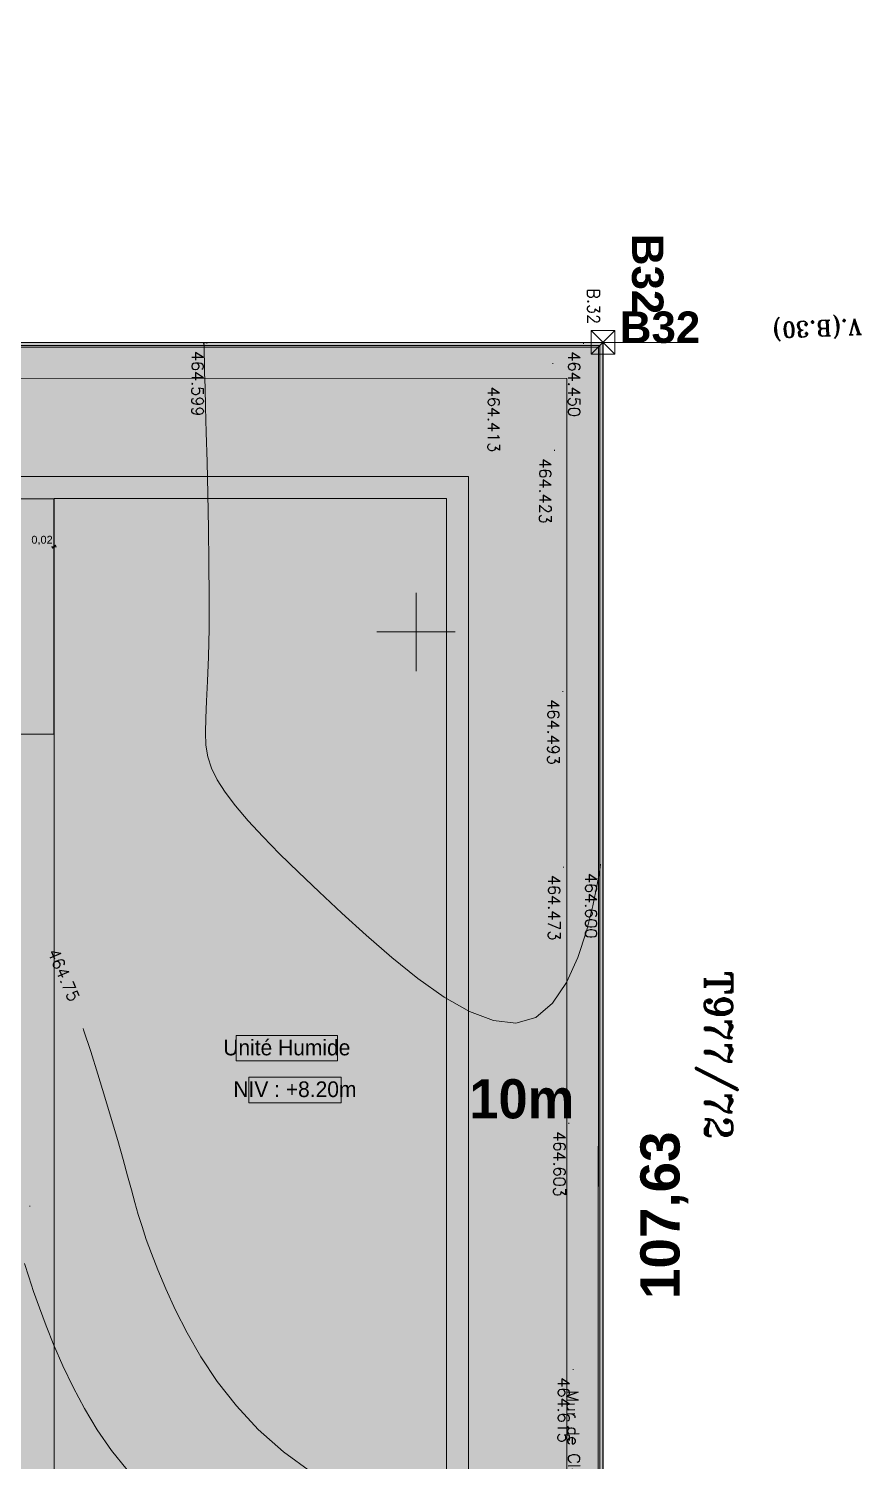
# Model space of a CAD drawing. Header units: millimetres. Extents: x 132836 to 1862386, y -330276 to -143438.
# Drawn here: x 217603 to 270661, y -234764 to -143438 of the extents above; entities that cross this region are included whole.
import ezdxf

# ---------------------------------------------------------------- set-up
doc = ezdxf.new("R2010")
doc.units = ezdxf.units.MM
doc.header["$MEASUREMENT"] = 0
for name, color, linetype in [('Cotations - 1_100', 7, 'Continuous'), ('Divers - Dessin général', 7, 'Continuous'), ('Hachure', 7, 'Continuous'), ('Nouveau_0', 7, 'Continuous'), ('Nouveau_Carroyage', 7, 'Continuous'), ('Nouveau_CN_01_00', 7, 'Continuous'), ('Nouveau_CN_02_00', 7, 'Continuous'), ('Nouveau_Cotation Courbes de niveau', 7, 'Continuous'), ('Nouveau_Réferences foncières extraites', 7, 'Continuous'), ('Nouveau_TopoAlt', 7, 'Continuous'), ('Nouveau_TopoJIS', 7, 'Continuous'), ('Nouveau_TOPOJIS TITRE', 7, 'Continuous'), ('Nouveau_TopoMa TITTR', 7, 'Continuous'), ('Nouveau_TopoMa TITTR_T', 7, 'Continuous'), ('Sols_ Dalles', 7, 'Continuous'), ('Textes - 1_100', 7, 'Continuous'), ('TopoAlt', 7, 'Continuous')]:
    doc.layers.add(name, color=color, linetype=linetype)
doc.styles.add('STYLE_GENERE_1', font='')
doc.styles.add('STYLE_GENERE_2', font='')
doc.styles.add('STYLE_GENERE_3', font='')
doc.styles.add('STYLE_GENERE_4', font='')
doc.styles.add('STYLE_GENERE_5', font='romant.shx')
doc.styles.get('STYLE_GENERE_1').set_extended_font_data('Agency FB')
doc.styles.get('STYLE_GENERE_2').set_extended_font_data('Arial')
doc.styles.get('STYLE_GENERE_3').set_extended_font_data('Arial', bold=True)
doc.styles.get('STYLE_GENERE_4').set_extended_font_data('Agency FB', bold=True)
doc.dimstyles.new('STYLE_GENERE__1', dxfattribs={"dimtxt": 500, "dimasz": 190, "dimexe": 0.18, "dimexo": 0.0625, "dimgap": 0, "dimtad": 1, "dimtih": 1, "dimtoh": 1, "dimlfac": 0.001, "dimzin": 0, "dimdsep": 46, "dimtxsty": 'STYLE_GENERE_2', "dimblk": 'ARROWHEAD_6', "dimblk1": 'ARROWHEAD_6', "dimblk2": 'ARROWHEAD_6', "dimcen": 0.09, "dimse1": 1, "dimse2": 1, "dimclrd": 5, "dimclre": 5, "dimclrt": 5, "dimazin": 0, "dimtfac": 1, "dimtdec": 4, "dimtmove": 0, "dimatfit": 3, "dimfxl": 0, "dimtolj": 1, "dimtzin": 0, "dimarcsym": 0})

# ---------------------------------------------------------------- blocks, each defined once
blk = doc.blocks.new('*D94')
at = {"layer": 'Cotations - 1_100', "color": 5, "linetype": 'Continuous', "lineweight": 5}
for p, q in [((219056, -176459), (219206, -176459)), ((219106, -176559), (219306, -176359)), ((219326, -176359), (219126, -176559)), ((219206, -176647), (219206, -176272)), ((219206, -176459), (219226, -176459)), ((219226, -176647), (219226, -176272)), ((219226, -176459), (219376, -176459))]:
    blk.add_line(p, q, dxfattribs=at)
at = {"layer": 'Cotations - 1_100', "color": 5, "lineweight": 5, "insert": (217775, -176359), "char_height": 500, "attachment_point": 7, "style": 'STYLE_GENERE_2'}
blk.add_mtext('\\A1;{\\pql;\\fArial|b0|i0|c0|p38;0,02}', dxfattribs=at)
blk = doc.blocks.new('ARROWHEAD_6')
at = {"color": 0, "linetype": 'Continuous', "lineweight": 0}
for p, q in [((0, 0), (-1, 0)), ((-0.5, -0.5), (0.5, 0.5))]:
    blk.add_line(p, q, dxfattribs=at)

msp = doc.modelspace()

# ---------------------------------------------------------------- hatches: boundary and pattern name
at = {"linetype": 'Continuous', "lineweight": 0, "true_color": 0x6f6f6f}
h = msp.add_hatch(color=8, dxfattribs=at)
h.paths.add_polyline_path([(141848.442, -275935.042), (141848.442, -295062.571), (269220.821, -293826.868), (269220.821, -270902.734), (268763.049, -270902.734), (254213.6, -271040.575), (254213.6, -163437.635), (153156.2, -163437.635), (153156.2, -271040.575), (153182.962, -271040.57), (153183.146, -272000.514, -0.409427364), (149183.681, -275935.042)])
h.paths.add_polyline_path([(158435.584, -260639.953), (155145.584, -260639.953), (155145.584, -248364.953), (155145.584, -243089.974), (155145.584, -242189.974), (158435.584, -242189.974)], flags=0)
h.paths.add_polyline_path([(196775.042, -260810.571), (196775.042, -222495.57), (186955.542, -222495.57), (186955.542, -218295.57), (196754.55, -218295.57), (196754.55, -208495.57), (196754.55, -204495.57), (193355.542, -204495.57), (193355.542, -201780.57), (193355.542, -195161.535), (195576.034, -195161.535), (195576.034, -189810.571), (217850.068, -189810.571), (217850.068, -262266.885), (245610.045, -262266.885), (245610.045, -253395.571), (245626.034, -253395.571), (246426.034, -253395.571), (247826.034, -253395.571), (247826.034, -248005.571), (247826.034, -246605.571), (245626.034, -246605.571), (245610.045, -246605.571), (245610.045, -171995.57), (212806.28, -171995.57), (161503.433, -171995.57), (161503.433, -193810.571), (161503.433, -230015.57), (161503.433, -260810.571)], flags=0)
h.paths.add_polyline_path([(162737.042, -269433.913, -0.09031866), (162858.773, -268727.623, -0.201448728), (163912.639, -267592.74, -0.104211445), (164718.006, -267415.055), (165317.979, -267409.371, -0.104044608), (166125.354, -267571.244, -0.238255457), (167284.257, -268953.318, -0.055188622), (167336.836, -269390.334), (167338.931, -269611.438), (167351.046, -270890.267), (167092.583, -271892.761, -0.267949192), (165370.083, -272909.124), (164770.11, -272914.808, -0.193717464), (163379.252, -272370.185, -0.070568756), (163028.663, -271931.262, -0.131652498), (162751.253, -270933.845)], flags=0)
h.paths.add_polyline_path([(173316.986, -273599.031), (173316.986, -273452.052), (173330.488, -267377.824, -0.380556701), (175316.986, -265609.826), (175394.714, -265609.826), (175394.714, -270609.826), (190394.714, -270609.826), (190394.714, -265609.826), (195356.191, -265609.826, -0.414213562), (196856.191, -267109.826), (196856.191, -273660.699, -0.345501612), (195137.285, -275433.432), (175327.752, -275599.002, -0.415791099)], flags=0)
h.paths.add_polyline_path([(205510.093, -271504.083, -0.134473934), (205230.948, -270484.937), (205230.948, -268984.937, -0.414213562), (207230.948, -266984.937), (207830.948, -266984.937, -0.414213562), (209830.948, -268984.937), (209830.948, -270484.937, -0.128820346), (209574.03, -271465.581, -0.270936291), (207830.948, -272484.937), (207230.948, -272484.937, -0.264979997)], flags=0)
h.paths.add_polyline_path([(217862.687, -273329.325), (217869.949, -267730.336, -0.098561509), (218100.718, -266943.721), (218117.681, -266951.545, -0.258849002), (219955.479, -265605.827), (219953.141, -265587.294), (220637.569, -265587.294), (220637.569, -265687.294), (220637.569, -270687.294), (250537.569, -270687.294), (250537.569, -265687.294), (252208.004, -265687.294), (254186.294, -265687.294), (254186.294, -267687.294), (254186.294, -271062.255, 0.001345761), (254186.323, -271073.021), (254197.209, -273095.233, -0.414213562), (252208.004, -275105.97), (243484.534, -275105.97, -0.005188955), (243431.438, -275116.103), (235447.992, -275196.191), (220071.012, -275253.24, -0.386553331), (217873.089, -273475.385, -0.025189219)], flags=0)
at = {"linetype": 'Continuous', "lineweight": 0, "true_color": 0x90b349}
msp.add_hatch(color=55, dxfattribs=at).paths.add_polyline_path([(153135.736, -163719.488), (153116.298, -271660.98), (155116.298, -271661.341), (155135.376, -165719.848), (251905.262, -165737.275), (251887.357, -265587.294), (253887.357, -265587.654), (253905.622, -163737.635)])
at = {"linetype": 'Continuous', "lineweight": 0, "true_color": 0xa7a7a7}
msp.add_hatch(color=253, dxfattribs=at).paths.add_polyline_path([(244196.92, -212059.081, 1), (254196.92, -212059.081, 1)])
at = {"layer": 'Sols_ Dalles', "linetype": 'Continuous', "lineweight": 0, "true_color": 0x2e271c}
msp.add_hatch(color=250, dxfattribs=at).paths.add_polyline_path([(161503.433, -171995.57), (161503.433, -230015.57), (161503.433, -260810.571), (196775.042, -260810.571), (196775.042, -260795.571), (196775.042, -258649.982), (196775.042, -258010.558), (196775.042, -222495.57), (186955.542, -222495.57), (186955.542, -218295.57), (196754.55, -218295.57), (196754.55, -204495.57), (193355.542, -204495.57), (193355.542, -201780.57), (193355.542, -195161.535), (195576.034, -195161.535), (195576.034, -189810.571), (217805.542, -189810.571), (217805.542, -253395.57), (217805.542, -253415.571), (219205.542, -253415.571), (219205.542, -253395.57), (219205.542, -188410.571), (191955.542, -188410.571), (191955.542, -190035.076), (194140.476, -190023.061), (194160.967, -193749.52), (191976.034, -193761.535), (191955.542, -200380.57), (191955.542, -205895.57), (195354.55, -205895.57), (195354.55, -216895.57), (185555.542, -216895.57), (185555.542, -223895.57), (195354.55, -223895.57), (195354.55, -258649.982), (195354.55, -259410.571), (163990.222, -259410.571), (162860.681, -259410.571), (162860.681, -231415.57), (162860.681, -173395.57), (244226.034, -173395.57), (244226.034, -248005.571), (245626.034, -248005.571), (246426.034, -248005.571), (246426.034, -251817.03), (245610.045, -251817.03), (244211.034, -251817.03), (244211.034, -253395.571), (246426.034, -253395.571), (247826.034, -253395.571), (247826.034, -248005.571), (247826.034, -246605.571), (245626.034, -246605.571), (245626.034, -171995.57)])
at = {"layer": 'Sols_ Dalles', "linetype": 'Continuous', "lineweight": 0, "true_color": 0x003f1e}
msp.add_hatch(color=118, dxfattribs=at).paths.add_polyline_path([(162860.681, -188410.571), (191976.034, -188410.571), (219205.542, -188410.571), (219205.542, -173400.184), (162860.681, -173400.184)])
at = {"layer": 'Sols_ Dalles', "linetype": 'Continuous', "lineweight": 0, "true_color": 0x102f29}
msp.add_hatch(color=118, dxfattribs=at).paths.add_polyline_path([(219225.542, -173395.57), (219225.542, -253395.571), (244226.034, -253395.571), (244226.034, -173395.57)])

# ---------------------------------------------------------------- linework, layer by layer
at = {"color": 8, "linetype": 'Continuous', "lineweight": 5}
for p, q in [((253450.817, -162682.925), (254960.536, -164192.346)), ((253450.966, -164192.495), (254960.387, -162682.776))]:
    msp.add_line(p, q, dxfattribs=at)
at = {"color": 14, "linetype": 'Continuous', "lineweight": 5, "true_color": 0xa40f02}
for p, q in [((253450.817, -162682.925), (254960.536, -164192.346)), ((253450.966, -164192.495), (254960.387, -162682.776))]:
    msp.add_line(p, q, dxfattribs=at)
at = {"color": 9, "linetype": 'Continuous', "lineweight": 5}
msp.add_lwpolyline([(149183.681, -275935.042), (141848.442, -275935.042), (141848.442, -295062.571), (269220.821, -293826.868), (269220.821, -270902.734), (268763.049, -270902.734), (254213.6, -271040.575), (254213.6, -163437.635), (153163.039, -163437.635), (153163.039, -271040.575), (153156.2, -271040.575), (153156.383, -272000.519), (153183.146, -272000.514, -0.409427364)], format="xyb", close=True, dxfattribs=at)
at = {"color": 8, "linetype": 'Continuous', "lineweight": 5, "flags": 128}
msp.add_lwpolyline([(254960.387, -162682.776), (254960.536, -164192.346), (253450.966, -164192.495), (253450.817, -162682.925)], close=True, dxfattribs=at)
at = {"color": 14, "linetype": 'Continuous', "lineweight": 5, "true_color": 0xa40f02, "flags": 128}
msp.add_lwpolyline([(254960.387, -162682.776), (254960.536, -164192.346), (253450.966, -164192.495), (253450.817, -162682.925)], close=True, dxfattribs=at)
at = {"color": 7, "linetype": 'Continuous', "lineweight": 5}
msp.add_lwpolyline([(153135.736, -163719.488), (153116.298, -271660.98), (155116.298, -271661.341), (155135.376, -165719.848), (251905.262, -165737.275), (251887.357, -265587.294), (253887.357, -265587.654), (253905.622, -163737.635)], close=True, dxfattribs=at)
at = {"layer": 'Divers - Dessin général', "color": 8, "linetype": 'Continuous', "lineweight": 5}
msp.add_lwpolyline([(254205.676, -163437.635), (254186.294, -271067.638), (152856.388, -272027.634), (152839.018, -197317.635), (152835.676, -163437.635)], close=True, dxfattribs=at)
at = {"layer": 'Divers - Dessin général', "color": 14, "linetype": 'Continuous', "lineweight": 5, "true_color": 0x990000}
msp.add_lwpolyline([(254205.676, -163437.635), (254186.294, -271067.638), (152856.388, -272027.634), (152839.018, -197317.635), (152835.676, -163437.635)], close=True, dxfattribs=at)
at = {"layer": 'Hachure', "color": 7, "linetype": 'Continuous', "lineweight": 5, "flags": 128}
for points in [[(230826.633, -207619.858), (237279.677, -207619.858), (237279.677, -209241.483), (230826.633, -209241.483)], [(231630.607, -210279.986), (237504.821, -210279.986), (237504.821, -211901.611), (231630.607, -211901.611)]]:
    msp.add_lwpolyline(points, close=True, dxfattribs=at)
at = {"layer": 'Nouveau_0', "color": 8, "linetype": 'Continuous', "lineweight": 5}
for p, q in [((254199.193, -163437.635), (152835.676, -163437.635)), ((254199.193, -163437.635), (152835.676, -163437.635)), ((260070.387, -163437.635), (254199.193, -163437.635)), ((254199.193, -163437.635), (254199.193, -271079.638)), ((254199.193, -271079.638), (254199.193, -163437.635)), ((254199.193, -271079.638), (254199.193, -163437.635))]:
    msp.add_line(p, q, dxfattribs=at)
msp.add_lwpolyline([(152835.676, -143437.635), (152835.676, -163437.635), (254199.193, -163437.635), (260175.102, -163437.635)], dxfattribs=at)
at = {"layer": 'Nouveau_0', "color": 8, "linetype": 'Continuous', "lineweight": 5, "flags": 128}
msp.add_lwpolyline([(152835.676, -272063.016), (254199.193, -271079.638), (254199.193, -163437.635), (152835.676, -163437.635), (152835.676, -197326.333)], close=True, dxfattribs=at)
msp.add_lwpolyline([(253999.193, -270881.569), (253999.193, -163637.635), (153035.676, -163637.635), (153035.676, -197326.333), (153035.676, -271861.067)], dxfattribs=at)
at = {"layer": 'Nouveau_Carroyage', "color": 8, "linetype": 'Continuous', "lineweight": 5}
for p, q in [((242285.911, -179392.51), (242285.911, -184392.51)), ((239785.911, -181892.51), (244785.911, -181892.51))]:
    msp.add_line(p, q, dxfattribs=at)
at = {"layer": 'Nouveau_CN_01_00', "color": 8, "linetype": 'Continuous', "lineweight": 5, "flags": 128}
for points in [[(228853.345, -163454.517), (228846.786, -163454.559), (228836.604, -163454.741), (228823.824, -163455.192), (228809.47, -163456.035), (228794.569, -163457.398), (228780.145, -163459.405), (228767.225, -163462.182), (228756.832, -163465.855), (228749.743, -163470.518), (228745.728, -163476.145), (228744.311, -163482.677), (228745.011, -163490.054), (228747.35, -163498.22), (228750.851, -163507.115), (228755.034, -163516.681), (228759.421, -163526.859), (228763.603, -163537.614), (228767.447, -163549.002), (228770.888, -163561.1), (228773.863, -163573.987), (228776.309, -163587.741), (228778.161, -163602.44), (228779.356, -163618.163), (228779.829, -163634.988), (228779.764, -163660.331), (228780.337, -163730.958), (228782.967, -163890.972), (228789.078, -164184.478), (228800.09, -164655.58), (228817.426, -165348.382), (228842.508, -166306.986), (228876.756, -167575.498), (228920.456, -169177.154), (228969.35, -171051.722), (229018.039, -173118.102), (229061.129, -175295.196), (229093.222, -177501.903), (229108.923, -179657.126), (229102.836, -181679.763), (229069.564, -183488.717), (229008.475, -185023.945), (228937.993, -186309.63), (228881.308, -187391.013), (228861.608, -188313.334), (228902.082, -189121.834), (229025.917, -189861.754), (229256.303, -190578.334), (229616.428, -191316.814), (230124.815, -192115.347), (230781.319, -192983.738), (231581.133, -193924.702), (232519.446, -194940.955), (233591.449, -196035.213), (234792.333, -197210.193), (236117.287, -198468.611), (237561.502, -199813.183), (239114.469, -201231.922), (240742.873, -202654.036), (242407.698, -203994.031), (244069.932, -205166.41), (245690.558, -206085.679), (247230.561, -206666.343), (248650.928, -206822.908), (249912.643, -206469.877), (250985.337, -205564.072), (251873.23, -204231.575), (252589.186, -202640.785), (253146.07, -200960.099), (253556.748, -199357.915), (253834.083, -198002.633), (253990.942, -197062.649), (254040.189, -196706.362)], [(217341.674, -222157.643), (217606.145, -222999.858), (217920.436, -223940.068), (218289.983, -224979.806), (218720.223, -226120.6), (219216.545, -227358.87), (219784.148, -228670.58), (220428.185, -230026.581), (221153.809, -231397.725), (221966.173, -232754.862), (222870.429, -234068.844), (223871.731, -235310.523)]]:
    msp.add_lwpolyline(points, dxfattribs=at)
at = {"layer": 'Nouveau_CN_02_00', "color": 8, "linetype": 'Continuous', "lineweight": 5, "flags": 128}
msp.add_lwpolyline([(221077.04, -207169.394), (221106.668, -207256.51), (221557.694, -208639.393), (222013.947, -210084.978), (222461.951, -211544.284), (222888.229, -212968.325), (223279.306, -214308.118), (223621.704, -215514.679), (223907.507, -216554.775), (224151.03, -217458.18), (224372.146, -218270.421), (224590.73, -219037.022), (224826.655, -219803.508), (225099.795, -220615.406), (225430.024, -221518.241), (225837.216, -222557.539), (226340.442, -223764.986), (226955.564, -225116.915), (227697.643, -226575.823), (228581.739, -228104.203), (229622.911, -229664.55), (230836.219, -231219.359), (232236.725, -232731.126), (233839.486, -234162.344), (235647.117, -235482.369)], dxfattribs=at)
at = {"layer": 'Nouveau_TopoJIS', "color": 8, "linetype": 'Continuous', "lineweight": 5}
for p, q in [((228961.911, -163454.51), (228961.911, -163504.51)), ((252957.911, -163484.51), (252957.911, -163534.51)), ((251005.911, -164756.51), (251005.911, -164806.51)), ((251117.911, -170295.51), (251117.911, -170345.51)), ((251641.911, -185661.51), (251641.911, -185711.51)), ((251689.911, -196857.51), (251689.911, -196907.51)), ((254040.911, -196728.51), (254040.911, -196778.51)), ((252028.911, -213194.51), (252028.911, -213244.51)), ((217678.911, -218473.51), (217678.911, -218523.51)), ((252287.911, -228881.51), (252287.911, -228931.51))]:
    msp.add_line(p, q, dxfattribs=at)
at = {"layer": 'Nouveau_TOPOJIS TITRE', "color": 8, "linetype": 'Continuous', "lineweight": 5}
msp.add_line((254199.193, -163437.635), (254199.193, -163487.635), dxfattribs=at)
at = {"layer": 'Sols_ Dalles', "color": 250, "linetype": 'Continuous', "lineweight": 5, "true_color": 0x1f1f1f}
msp.add_lwpolyline([(245626.034, -246605.571), (245626.034, -171995.57), (161503.433, -171995.57), (161503.433, -230015.57), (161503.433, -260810.571), (196775.042, -260810.571), (196775.042, -260795.571), (196775.042, -258649.982), (196775.042, -258010.558), (196775.042, -222495.57), (186955.542, -222495.57), (186955.542, -218295.57), (196754.55, -218295.57), (196754.55, -204495.57), (193355.542, -204495.57), (193355.542, -201780.57), (193355.542, -195161.535)], dxfattribs=at)
for points in [[(162860.681, -188410.571), (191976.034, -188410.571), (219205.542, -188410.571), (219205.542, -173400.184), (162860.681, -173400.184)], [(219225.542, -173395.57), (219225.542, -253395.571), (244226.034, -253395.571), (244226.034, -173395.57)]]:
    msp.add_lwpolyline(points, close=True, dxfattribs=at)
at = {"layer": 'TopoAlt', "color": 7, "linetype": 'Continuous', "lineweight": 5, "flags": 128}
msp.add_lwpolyline([(152835.676, -163437.635), (152835.733, -163737.635), (152856.37, -271934.337), (153156.37, -271934.279), (153135.733, -163737.635), (253905.622, -163737.635), (253886.348, -270769.248), (253886.294, -271069.253), (254186.294, -271067.638), (254205.622, -163737.635), (254205.676, -163437.635), (253905.676, -163437.635), (153135.676, -163437.635)], close=True, dxfattribs=at)
at = {"layer": 'TopoAlt', "color": 211, "linetype": 'Continuous', "lineweight": 5, "true_color": 0xfe55ff}
for points in [[(254205.676, -163437.635), (153135.676, -163437.635)], [(254205.676, -163437.635), (254205.622, -163737.635)], [(153135.733, -163737.635), (253905.622, -163737.635)], [(253905.622, -163737.635), (253886.348, -270769.248)], [(254186.294, -271067.638), (254205.622, -163737.635)]]:
    msp.add_lwpolyline(points, dxfattribs=at)

# ---------------------------------------------------------------- texts
at = {"layer": 'Cotations - 1_100', "color": 253, "linetype": 'Continuous', "lineweight": 5, "true_color": 0x9f9f9f, "insert": (256577.82, -224417.752), "char_height": 2500, "attachment_point": 1, "rotation": 89.98968194, "style": 'STYLE_GENERE_3'}
msp.add_mtext('\\A1;{\\pql;\\fArial|b1|i0|c0|p38;107,63}', dxfattribs=at)
at = {"layer": 'Cotations - 1_100', "color": 14, "linetype": 'Continuous', "lineweight": 5, "true_color": 0x990000, "insert": (256577.82, -224417.752), "char_height": 2500, "attachment_point": 1, "rotation": 89.98968194, "style": 'STYLE_GENERE_3'}
msp.add_mtext('\\A1;{\\pql;\\fArial|b1|i0|c0|p38;107,63}', dxfattribs=at)
at = {"layer": 'Hachure', "color": 250, "linetype": 'Continuous', "lineweight": 5, "true_color": 0x1f1f1f, "char_height": 1000, "attachment_point": 5, "style": 'STYLE_GENERE_1'}
for s, insert in [('\\A1;{\\pqc;\\fAgency FB|b0|i0|c0|p34;Unité Humide}', (234053.155, -208392.074)), ('\\A1;{\\pqc;\\fAgency FB|b0|i0|c0|p34;NIV : +8.\\fAgency FB|b0|i0|c0|p34;20\\fAgency FB|b0|i0|c0|p34;m}', (234567.714, -211051.553))]:
    msp.add_mtext(s, dxfattribs=dict(at, insert=insert))
at = {"layer": 'Hachure', "color": 14, "linetype": 'Continuous', "lineweight": 5, "true_color": 0xa40f02, "insert": (249025.53, -211671.584), "char_height": 2500, "attachment_point": 5, "style": 'STYLE_GENERE_4'}
msp.add_mtext('\\A1;{\\pqc;\\fAgency FB|b1|i0|c0|p34;10\\fAgency FB|b1|i0|c0|p34;m}', dxfattribs=at)
at = {"layer": 'Nouveau_0', "color": 253, "linetype": 'Continuous', "lineweight": 5, "true_color": 0x9f9f9f, "insert": (251870.056, -230241.039), "char_height": 750, "attachment_point": 7, "rotation": 271.40307312, "style": 'STYLE_GENERE_5'}
msp.add_mtext('\\A1;{\\pql;\\Fromant.shx;Mur de Cloture}', dxfattribs=at)
at = {"layer": 'Nouveau_Cotation Courbes de niveau', "color": 253, "linetype": 'Continuous', "lineweight": 5, "true_color": 0x9f9f9f, "insert": (219131.14, -202151.285), "char_height": 750, "attachment_point": 4, "rotation": 293.55699946, "style": 'STYLE_GENERE_5'}
msp.add_mtext('\\A1;{\\pql;\\Fromant.shx;464.75}', dxfattribs=at)
at = {"layer": 'Nouveau_Réferences foncières extraites', "color": 253, "linetype": 'Continuous', "lineweight": 5, "true_color": 0x9f9f9f, "insert": (260106.964, -203522.462), "char_height": 1750, "attachment_point": 7, "rotation": 270, "style": 'STYLE_GENERE_5'}
msp.add_mtext('\\A1;{\\pql;\\Fromant.shx;T977/72}', dxfattribs=at)
at = {"layer": 'Nouveau_TopoAlt', "color": 253, "linetype": 'Continuous', "lineweight": 5, "true_color": 0x9f9f9f, "char_height": 750, "attachment_point": 1, "rotation": 270, "style": 'STYLE_GENERE_5'}
for s, insert in [('\\A1;{\\pql;\\Fromant.shx;464.599}', (228743.723, -163983.01)), ('\\A1;{\\pql;\\Fromant.shx;464.450}', (252739.723, -164013.01)), ('\\A1;{\\pql;\\Fromant.shx;464.413}', (247612.127, -166264.838)), ('\\A1;{\\pql;\\Fromant.shx;464.423}', (250892.973, -170824.01)), ('\\A1;{\\pql;\\Fromant.shx;464.493}', (251416.973, -186190.01)), ('\\A1;{\\pql;\\Fromant.shx;464.473}', (251464.973, -197386.01)), ('\\A1;{\\pql;\\Fromant.shx;464.600}', (253815.973, -197257.01)), ('\\A1;{\\pql;\\Fromant.shx;464.603}', (251803.973, -213723.01)), ('\\A1;{\\pql;\\Fromant.shx;464.615}', (252069.723, -229410.01))]:
    msp.add_mtext(s, dxfattribs=dict(at, insert=insert))
at = {"layer": 'Nouveau_TopoMa TITTR', "color": 253, "linetype": 'Continuous', "lineweight": 5, "true_color": 0x9f9f9f, "insert": (253222.033, -159994.448), "char_height": 750, "attachment_point": 7, "rotation": 270, "style": 'STYLE_GENERE_5'}
msp.add_mtext('\\A1;{\\pql;\\Fromant.shx;B.32}', dxfattribs=at)
at = {"layer": 'Nouveau_TopoMa TITTR_T', "color": 253, "linetype": 'Continuous', "lineweight": 5, "true_color": 0x9f9f9f, "insert": (270642.382, -161589.372), "char_height": 1000, "attachment_point": 7, "rotation": 182.62813488, "style": 'STYLE_GENERE_5'}
msp.add_mtext('\\A1;{\\pql;\\Fromant.shx;V.(B.30)}', dxfattribs=at)
at = {"layer": 'Textes - 1_100', "color": 253, "linetype": 'Continuous', "lineweight": 5, "true_color": 0x9f9f9f, "insert": (257035.443, -156520.096), "char_height": 2000, "attachment_point": 4, "rotation": 270.00565214, "style": 'STYLE_GENERE_3'}
msp.add_mtext('\\A1;{\\pql;\\fArial|b1|i0|c0|p38;B32}', dxfattribs=at)
at = {"layer": 'Textes - 1_100', "color": 14, "linetype": 'Continuous', "lineweight": 5, "true_color": 0x990000, "insert": (255271.533, -162482.778), "char_height": 2000, "attachment_point": 4, "rotation": 0.00565214, "style": 'STYLE_GENERE_3'}
msp.add_mtext('\\A1;{\\pql;\\fArial|b1|i0|c0|p38;B32}', dxfattribs=at)

# ---------------------------------------------------------------- dimensions: what is measured, and where the dimension line sits
at = {"layer": 'Cotations - 1_100', "color": 5, "linetype": 'Continuous', "lineweight": 5}
dim = msp.add_linear_dim(base=(219225.542, -176459.334), p1=(219205.542, -173400.184), p2=(219225.542, -173395.57), dimstyle='STYLE_GENERE__1', dxfattribs=at)
dim.commit()
dim.dimension.update_dxf_attribs({"geometry": '*D94', "text_midpoint": (218424.664, -176109.334), "dimtype": 160})

doc.saveas('drawing.dxf')
